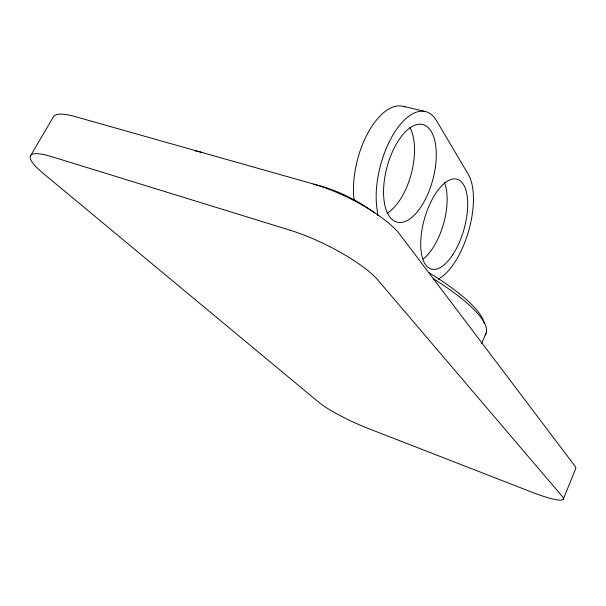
<?xml version="1.0" encoding="UTF-8"?>
<svg xmlns="http://www.w3.org/2000/svg" width="606" height="606" viewBox="0 0 606 606"><rect width="100%" height="100%" fill="white"/><g stroke="black" fill="none" stroke-linecap="round" stroke-linejoin="round"><path stroke-width="0.91" d="M563.277 499.185L575.624 468.885A45.367 7.923 23.8 0 0 574.723 465.772L399.93 234.545A69.948 19.619 26.4 0 0 313.507 184.103M481.55 343.458L486.073 333.285M30.414 155.962L53.298 117.087A64.107 15.158 29 0 1 75.235 116.617L321.869 186.39A52.002 14.824 26.5 0 1 374.455 212.926M403.354 106.338L425.791 111.633M377.864 215.569L376.674 206.335A63.675 29.982 -75.1 0 1 396.513 129.457A63.675 29.982 -75.1 0 1 436.456 120.564L468.279 174.369A58.918 25.793 -74 0 1 468.552 231.295A58.918 25.793 -74 0 1 438.115 279.139M194.768 150.75A49.631 13.112 28 0 1 201.919 152.424M354.086 199.897A63.032 30.732 -75.2 0 1 368.084 132.646A63.032 30.732 -75.2 0 1 405.058 106.898M409.838 127.321A49.972 24.354 -75.2 0 1 411.3 173.664A49.972 24.354 -75.2 0 1 387.173 213.289M444.471 182.694A46.276 20.983 -74.1 0 1 423.253 258.959M433.32 278.737A120.624 29.641 25.6 0 1 485.156 335.004M428.631 272.556A116.61 28.997 25.6 0 1 484.3 323.422M290.062 230.204L51.874 156.704A64.781 13.158 28.5 0 0 43.208 173.369L319.044 402.49A41.776 5.962 25.4 0 0 367.872 428.321L532.015 492.216A45.708 6.84 24.1 0 0 562.239 496.375L378.046 280.23A70.773 17.074 26.3 0 0 290.062 230.204M422.549 204.366A50.48 23.763 -75.1 0 0 423.655 124.828A50.48 23.763 -75.1 0 0 383.56 190.943A50.48 23.763 -75.1 0 0 422.549 204.366M452.833 254.649A46.715 20.437 -74 0 0 458.795 179.921A46.715 20.437 -74 0 0 420.973 237.817A46.715 20.437 -74 0 0 452.833 254.649"/></g></svg>
